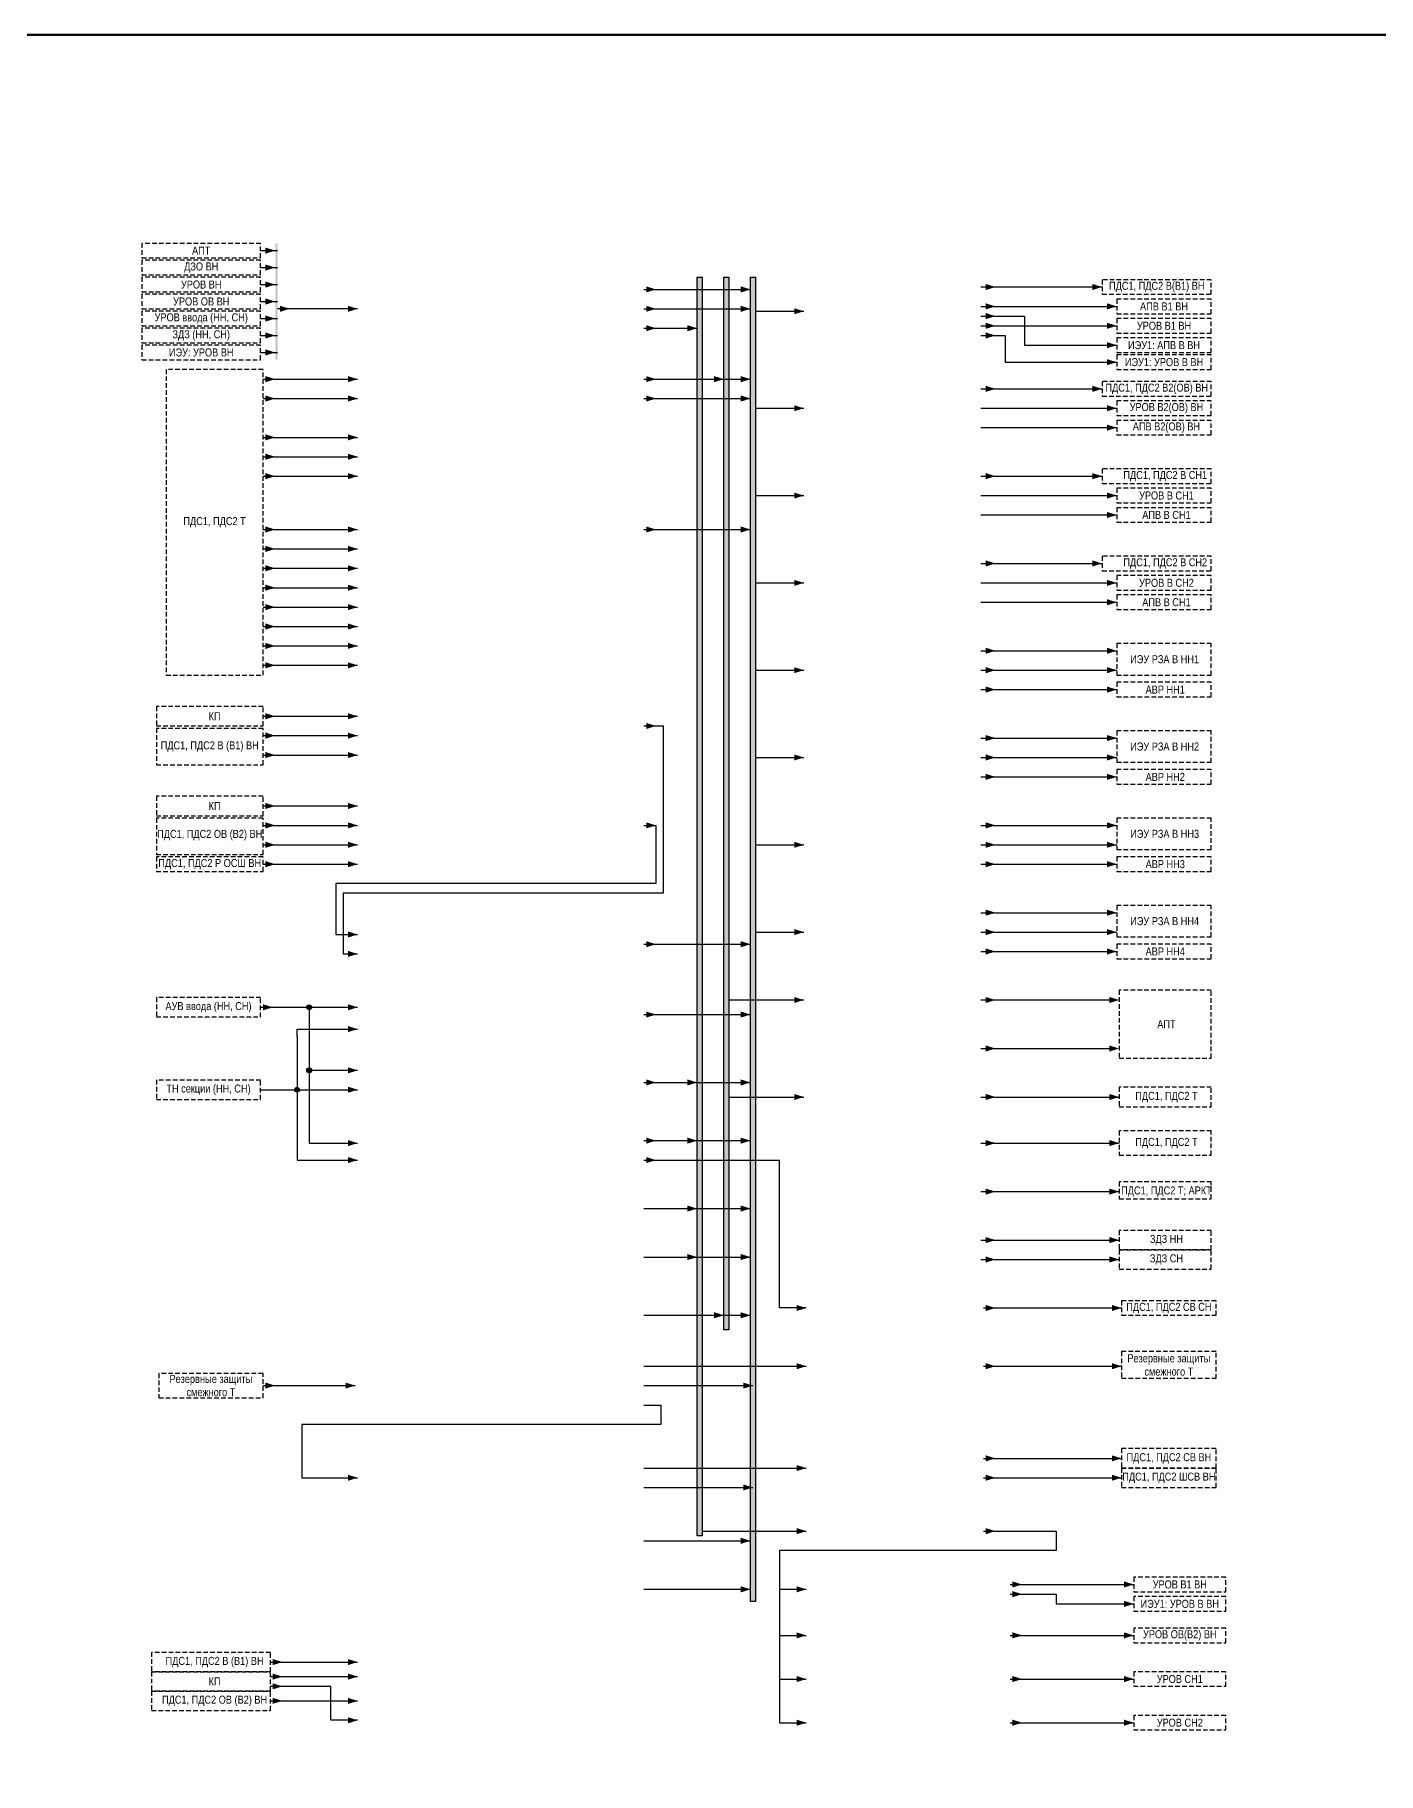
# Model space of a CAD drawing. Header units: millimetres. Extents: x 25558 to 49929, y 1902 to 19390.
# Drawn here: x 43979 to 44533, y 17266 to 17983 of the extents above; entities that cross this region are included whole.
import ezdxf

# ---------------------------------------------------------------- set-up
doc = ezdxf.new("R2010")
doc.units = ezdxf.units.MM
doc.linetypes.add('штриховая2', pattern=[9.525, 6.35, -3.175])
for name, color, linetype, lineweight in [('Основная', 7, 'Continuous', 30), ('Отключение_включение', 1, 'Continuous', 30), ('Тонкая', 7, 'Continuous', 5), ('Цепи внешние', 84, 'Continuous', 30), ('Цепи внутренние', 5, 'Continuous', 30)]:
    doc.layers.add(name, color=color, linetype=linetype, lineweight=lineweight)
doc.styles.add('Narrow', font='ARIALN.TTF')

msp = doc.modelspace()

# ---------------------------------------------------------------- hatches: boundary and pattern name
h = msp.add_hatch(color=1)
h.dxf.hatch_style = 1
h.paths.add_polyline_path([(44078, 17849), (44079, 17849), (44079, 17897), (44078, 17897)])
at = {"layer": 'Отключение_включение'}
h = msp.add_hatch(color=256, dxfattribs=at)
h.dxf.hatch_style = 1
h.paths.add_polyline_path([(44276, 17883), (44274, 17883), (44274, 17337), (44276, 17337)])
at = {"layer": 'Цепи внешние', "ltscale": 0.3}
h = msp.add_hatch(color=256, dxfattribs=at)
h.dxf.hatch_style = 1
h.paths.add_polyline_path([(44093, 17582, 1), (44091, 17582, 1)])
h = msp.add_hatch(color=256, dxfattribs=at)
h.dxf.hatch_style = 1
h.paths.add_polyline_path([(44093, 17556, 1), (44091, 17556, 1)])
h = msp.add_hatch(color=256, dxfattribs=at)
h.dxf.hatch_style = 1
h.paths.add_polyline_path([(44088, 17548, 1), (44086, 17548, 1)])
at = {"layer": 'Цепи внутренние', "ltscale": 0.3}
h = msp.add_hatch(color=256, dxfattribs=at)
h.dxf.hatch_style = 1
h.paths.add_polyline_path([(44254, 17883), (44252, 17883), (44252, 17364), (44254, 17364)])
h = msp.add_hatch(color=256, dxfattribs=at)
h.dxf.hatch_style = 1
h.paths.add_polyline_path([(44265, 17883), (44263, 17883), (44263, 17449), (44265, 17449)])

# ---------------------------------------------------------------- linework, layer by layer
at = {"layer": 'Отключение_включение'}
for p, q in [((44072, 17894), (44079, 17894)), ((44072, 17887), (44079, 17887)), ((44072, 17880), (44079, 17880)), ((44230, 17878), (44274, 17878)), ((44369, 17879), (44414, 17879)), ((44414, 17879), (44419, 17879)), ((44072, 17873), (44079, 17873)), ((44072, 17866), (44079, 17866)), ((44230, 17870), (44274, 17870)), ((44276, 17869), (44296, 17869)), ((44072, 17859), (44079, 17859)), ((44072, 17852), (44079, 17852)), ((44230, 17841), (44274, 17841)), ((44369, 17837), (44414, 17837)), ((44414, 17837), (44419, 17837)), ((44230, 17833), (44274, 17833)), ((44276, 17829), (44296, 17829)), ((44369, 17801), (44414, 17801)), ((44414, 17801), (44419, 17801)), ((44276, 17793), (44296, 17793)), ((44230, 17779), (44274, 17779)), ((44369, 17765), (44414, 17765)), ((44414, 17765), (44419, 17765)), ((44276, 17757), (44296, 17757)), ((44369, 17729), (44414, 17729)), ((44414, 17729), (44425, 17729)), ((44276, 17721), (44296, 17721)), ((44369, 17721), (44414, 17721)), ((44414, 17721), (44425, 17721)), ((44369, 17693), (44414, 17693)), ((44414, 17693), (44425, 17693)), ((44276, 17685), (44296, 17685)), ((44369, 17685), (44414, 17685)), ((44414, 17685), (44425, 17685)), ((44369, 17657), (44414, 17657)), ((44414, 17657), (44425, 17657)), ((44276, 17649), (44296, 17649)), ((44369, 17649), (44414, 17649)), ((44414, 17649), (44425, 17649)), ((44369, 17621), (44414, 17621)), ((44414, 17621), (44425, 17621)), ((44276, 17613), (44296, 17613)), ((44369, 17613), (44414, 17613)), ((44414, 17613), (44425, 17613)), ((44230, 17608), (44274, 17608)), ((44230, 17579), (44274, 17579)), ((44230, 17551), (44274, 17551)), ((44230, 17527), (44274, 17527)), ((44230, 17519), (44286, 17519)), ((44286, 17458), (44286, 17519)), ((44230, 17499), (44274, 17499)), ((44230, 17479), (44274, 17479)), ((44230, 17455), (44274, 17455)), ((44297, 17458), (44286, 17458)), ((44370, 17458), (44416, 17458)), ((44415, 17458), (44427, 17458)), ((44230, 17434), (44297, 17434)), ((44370, 17434), (44427, 17434)), ((44230, 17426), (44275, 17426)), ((44230, 17392), (44297, 17392)), ((44370, 17396), (44416, 17396)), ((44416, 17396), (44427, 17396)), ((44230, 17384), (44275, 17384)), ((44370, 17388), (44423, 17388)), ((44423, 17388), (44427, 17388)), ((44230, 17362), (44274, 17362)), ((44230, 17342), (44274, 17342))]:
    msp.add_line(p, q, dxfattribs=at)
for points in [[(44078, 17894, 0, 2.5, 0), (44074, 17894, 0, 0, 0)], [(44078, 17887, 0, 2.5, 0), (44074, 17887, 0, 0, 0)], [(44078, 17880, 0, 2.5, 0), (44074, 17880, 0, 0, 0)], [(44235, 17878, 0, 2.5, 0), (44231, 17878, 0, 0, 0)], [(44274, 17878, 0, 2.5, 0), (44270, 17878, 0, 0, 0)], [(44375, 17879, 0, 2.5, 0), (44371, 17879, 0, 0, 0)], [(44419, 17879, 0, 2.5, 0), (44415, 17879, 0, 0, 0)], [(44078, 17873, 0, 2.5, 0), (44074, 17873, 0, 0, 0)], [(44084, 17870, 0, 2.5, 0), (44080, 17870, 0, 0, 0)], [(44112, 17870, 0, 2.5, 0), (44108, 17870, 0, 0, 0)], [(44235, 17870, 0, 2.5, 0), (44231, 17870, 0, 0, 0)], [(44274, 17870, 0, 2.5, 0), (44270, 17870, 0, 0, 0)], [(44078, 17866, 0, 2.5, 0), (44074, 17866, 0, 0, 0)], [(44296, 17869, 0, 2.5, 0), (44292, 17869, 0, 0, 0)], [(44078, 17859, 0, 2.5, 0), (44074, 17859, 0, 0, 0)], [(44078, 17852, 0, 2.5, 0), (44074, 17852, 0, 0, 0)], [(44235, 17841, 0, 2.5, 0), (44231, 17841, 0, 0, 0)], [(44263, 17841, 0, 2.5, 0), (44259, 17841, 0, 0, 0)], [(44274, 17841, 0, 2.5, 0), (44270, 17841, 0, 0, 0)], [(44375, 17837, 0, 2.5, 0), (44371, 17837, 0, 0, 0)], [(44419, 17837, 0, 2.5, 0), (44415, 17837, 0, 0, 0)], [(44235, 17833, 0, 2.5, 0), (44231, 17833, 0, 0, 0)], [(44274, 17833, 0, 2.5, 0), (44270, 17833, 0, 0, 0)], [(44296, 17829, 0, 2.5, 0), (44292, 17829, 0, 0, 0)], [(44375, 17801, 0, 2.5, 0), (44371, 17801, 0, 0, 0)], [(44419, 17801, 0, 2.5, 0), (44415, 17801, 0, 0, 0)], [(44296, 17793, 0, 2.5, 0), (44292, 17793, 0, 0, 0)], [(44235, 17779, 0, 2.5, 0), (44231, 17779, 0, 0, 0)], [(44274, 17779, 0, 2.5, 0), (44270, 17779, 0, 0, 0)], [(44375, 17765, 0, 2.5, 0), (44371, 17765, 0, 0, 0)], [(44419, 17765, 0, 2.5, 0), (44415, 17765, 0, 0, 0)], [(44296, 17757, 0, 2.5, 0), (44292, 17757, 0, 0, 0)], [(44375, 17729, 0, 2.5, 0), (44371, 17729, 0, 0, 0)], [(44425, 17729, 0, 2.5, 0), (44421, 17729, 0, 0, 0)], [(44296, 17721, 0, 2.5, 0), (44292, 17721, 0, 0, 0)], [(44375, 17721, 0, 2.5, 0), (44371, 17721, 0, 0, 0)], [(44425, 17721, 0, 2.5, 0), (44421, 17721, 0, 0, 0)], [(44375, 17693, 0, 2.5, 0), (44371, 17693, 0, 0, 0)], [(44425, 17693, 0, 2.5, 0), (44421, 17693, 0, 0, 0)], [(44296, 17685, 0, 2.5, 0), (44292, 17685, 0, 0, 0)], [(44375, 17685, 0, 2.5, 0), (44371, 17685, 0, 0, 0)], [(44425, 17685, 0, 2.5, 0), (44421, 17685, 0, 0, 0)], [(44375, 17657, 0, 2.5, 0), (44371, 17657, 0, 0, 0)], [(44425, 17657, 0, 2.5, 0), (44421, 17657, 0, 0, 0)], [(44296, 17649, 0, 2.5, 0), (44292, 17649, 0, 0, 0)], [(44375, 17649, 0, 2.5, 0), (44371, 17649, 0, 0, 0)], [(44425, 17649, 0, 2.5, 0), (44421, 17649, 0, 0, 0)], [(44375, 17621, 0, 2.5, 0), (44371, 17621, 0, 0, 0)], [(44425, 17621, 0, 2.5, 0), (44421, 17621, 0, 0, 0)], [(44296, 17613, 0, 2.5, 0), (44292, 17613, 0, 0, 0)], [(44375, 17613, 0, 2.5, 0), (44371, 17613, 0, 0, 0)], [(44425, 17613, 0, 2.5, 0), (44421, 17613, 0, 0, 0)], [(44235, 17608, 0, 2.5, 0), (44231, 17608, 0, 0, 0)], [(44274, 17608, 0, 2.5, 0), (44270, 17608, 0, 0, 0)], [(44235, 17579, 0, 2.5, 0), (44231, 17579, 0, 0, 0)], [(44274, 17579, 0, 2.5, 0), (44270, 17579, 0, 0, 0)], [(44235, 17551, 0, 2.5, 0), (44231, 17551, 0, 0, 0)], [(44252, 17551, 0, 2.5, 0), (44248, 17551, 0, 0, 0)], [(44274, 17551, 0, 2.5, 0), (44270, 17551, 0, 0, 0)], [(44235, 17527, 0, 2.5, 0), (44231, 17527, 0, 0, 0)], [(44252, 17527, 0, 2.5, 0), (44248, 17527, 0, 0, 0)], [(44274, 17527, 0, 2.5, 0), (44270, 17527, 0, 0, 0)], [(44235, 17519, 0, 2.5, 0), (44231, 17519, 0, 0, 0)], [(44252, 17499, 0, 2.5, 0), (44248, 17499, 0, 0, 0)], [(44274, 17499, 0, 2.5, 0), (44270, 17499, 0, 0, 0)], [(44252, 17479, 0, 2.5, 0), (44248, 17479, 0, 0, 0)], [(44274, 17479, 0, 2.5, 0), (44270, 17479, 0, 0, 0)], [(44263, 17455, 0, 2.5, 0), (44259, 17455, 0, 0, 0)], [(44274, 17455, 0, 2.5, 0), (44270, 17455, 0, 0, 0)], [(44297, 17458, 0, 2.5, 0), (44293, 17458, 0, 0, 0)], [(44375, 17458, 0, 2.5, 0), (44371, 17458, 0, 0, 0)], [(44427, 17458, 0, 2.5, 0), (44423, 17458, 0, 0, 0)], [(44297, 17434, 0, 2.5, 0), (44293, 17434, 0, 0, 0)], [(44375, 17434, 0, 2.5, 0), (44371, 17434, 0, 0, 0)], [(44427, 17434, 0, 2.5, 0), (44423, 17434, 0, 0, 0)], [(44275, 17426, 0, 2.5, 0), (44271, 17426, 0, 0, 0)], [(44297, 17392, 0, 2.5, 0), (44293, 17392, 0, 0, 0)], [(44375, 17396, 0, 2.5, 0), (44371, 17396, 0, 0, 0)], [(44427, 17396, 0, 2.5, 0), (44423, 17396, 0, 0, 0)], [(44275, 17384, 0, 2.5, 0), (44271, 17384, 0, 0, 0)], [(44375, 17388, 0, 2.5, 0), (44371, 17388, 0, 0, 0)], [(44427, 17388, 0, 2.5, 0), (44423, 17388, 0, 0, 0)], [(44274, 17362, 0, 2.5, 0), (44270, 17362, 0, 0, 0)], [(44274, 17342, 0, 2.5, 0), (44270, 17342, 0, 0, 0)]]:
    msp.add_lwpolyline(points, format="xyseb", dxfattribs=at)
msp.add_lwpolyline([(44274, 17883), (44276, 17883), (44276, 17337), (44274, 17337)], close=True, dxfattribs=at)
msp.add_lwpolyline([(44112, 17870), (44079, 17870)], dxfattribs=at)
at = {"layer": 'Тонкая', "color": 3, "lineweight": 50}
msp.add_lwpolyline([(44542, 17143), (43948, 17143), (43948, 17983), (44542, 17983)], close=True, dxfattribs=at)
at = {"layer": 'Цепи внешние', "ltscale": 0.3}
for p, q in [((44369, 17871), (44425, 17871)), ((44369, 17863), (44425, 17863)), ((44073, 17841), (44112, 17841)), ((44073, 17833), (44112, 17833)), ((44369, 17829), (44423, 17829)), ((44423, 17829), (44425, 17829)), ((44369, 17821), (44425, 17821)), ((44073, 17817), (44112, 17817)), ((44073, 17809), (44112, 17809)), ((44073, 17801), (44112, 17801)), ((44369, 17793), (44423, 17793)), ((44423, 17793), (44425, 17793)), ((44369, 17785), (44425, 17785)), ((44073, 17779), (44112, 17779)), ((44073, 17771), (44112, 17771)), ((44073, 17763), (44112, 17763)), ((44369, 17757), (44423, 17757)), ((44423, 17757), (44425, 17757)), ((44073, 17755), (44112, 17755)), ((44369, 17749), (44425, 17749)), ((44073, 17747), (44112, 17747)), ((44073, 17739), (44112, 17739)), ((44073, 17731), (44112, 17731)), ((44073, 17723), (44112, 17723)), ((44369, 17713), (44414, 17713)), ((44414, 17713), (44425, 17713)), ((44073, 17702), (44112, 17702)), ((44073, 17694), (44112, 17694)), ((44073, 17686), (44112, 17686)), ((44369, 17677), (44414, 17677)), ((44414, 17677), (44425, 17677)), ((44073, 17665), (44112, 17665)), ((44073, 17657), (44112, 17657)), ((44073, 17649), (44112, 17649)), ((44073, 17641), (44112, 17641)), ((44369, 17641), (44414, 17641)), ((44414, 17641), (44425, 17641)), ((44369, 17605), (44414, 17605)), ((44414, 17605), (44425, 17605)), ((44072, 17582), (44112, 17582)), ((44092, 17582), (44092, 17526)), ((44087, 17570), (44087, 17573)), ((44087, 17573), (44112, 17573)), ((44087, 17570), (44087, 17548)), ((44092, 17556), (44112, 17556)), ((44072, 17548), (44087, 17548)), ((44087, 17548), (44112, 17548)), ((44087, 17548), (44087, 17519)), ((44092, 17526), (44112, 17526)), ((44087, 17519), (44112, 17519)), ((44073, 17426), (44111, 17426)), ((44076, 17312), (44112, 17312)), ((44076, 17306), (44112, 17306)), ((44076, 17302), (44101, 17302)), ((44101, 17288), (44101, 17302)), ((44076, 17296), (44112, 17296)), ((44112, 17288), (44101, 17288))]:
    msp.add_line(p, q, dxfattribs=at)
at = {"layer": 'Цепи внешние'}
for p, q in [((44369, 17585), (44386, 17585)), ((44385, 17585), (44422, 17585)), ((44369, 17565), (44386, 17565)), ((44385, 17565), (44422, 17565)), ((44369, 17545), (44386, 17545)), ((44385, 17545), (44426, 17545)), ((44369, 17506), (44426, 17506)), ((44369, 17486), (44426, 17486)), ((44369, 17478), (44426, 17478)), ((44381, 17344), (44393, 17344)), ((44386, 17344), (44432, 17344)), ((44381, 17323), (44407, 17323)), ((44381, 17323), (44432, 17323)), ((44381, 17305), (44393, 17305)), ((44386, 17305), (44432, 17305)), ((44381, 17287), (44407, 17287)), ((44381, 17287), (44432, 17287))]:
    msp.add_line(p, q, dxfattribs=at)
at = {"layer": 'Цепи внешние', "linetype": 'штриховая2', "ltscale": 0.3}
for points in [[(44072, 17897), (44023, 17897), (44023, 17891), (44072, 17891)], [(44072, 17890), (44023, 17890), (44023, 17884), (44072, 17884)], [(44072, 17883), (44023, 17883), (44023, 17877), (44072, 17877)], [(44464, 17882), (44419, 17882), (44419, 17876), (44464, 17876)], [(44072, 17876), (44023, 17876), (44023, 17870), (44072, 17870)], [(44464, 17874), (44425, 17874), (44425, 17868), (44464, 17868)], [(44072, 17869), (44023, 17869), (44023, 17863), (44072, 17863)], [(44464, 17866), (44425, 17866), (44425, 17860), (44464, 17860)], [(44072, 17862), (44023, 17862), (44023, 17856), (44072, 17856)], [(44073, 17845), (44033, 17845), (44033, 17719), (44073, 17719)], [(44464, 17840), (44419, 17840), (44419, 17834), (44464, 17834)], [(44464, 17832), (44425, 17832), (44425, 17826), (44464, 17826)], [(44464, 17824), (44425, 17824), (44425, 17818), (44464, 17818)], [(44464, 17804), (44419, 17804), (44419, 17798), (44464, 17798)], [(44464, 17796), (44425, 17796), (44425, 17790), (44464, 17790)], [(44464, 17788), (44425, 17788), (44425, 17782), (44464, 17782)], [(44464, 17768), (44419, 17768), (44419, 17762), (44464, 17762)], [(44464, 17760), (44425, 17760), (44425, 17754), (44464, 17754)], [(44464, 17752), (44425, 17752), (44425, 17746), (44464, 17746)], [(44464, 17732), (44425, 17732), (44425, 17719), (44464, 17719)], [(44464, 17716), (44425, 17716), (44425, 17710), (44464, 17710)], [(44073, 17706), (44029, 17706), (44029, 17698), (44073, 17698)], [(44073, 17697), (44029, 17697), (44029, 17682), (44073, 17682)], [(44464, 17696), (44425, 17696), (44425, 17683), (44464, 17683)], [(44464, 17680), (44425, 17680), (44425, 17674), (44464, 17674)], [(44073, 17669), (44029, 17669), (44029, 17661), (44073, 17661)], [(44073, 17660), (44029, 17660), (44029, 17645), (44073, 17645)], [(44464, 17660), (44425, 17660), (44425, 17647), (44464, 17647)], [(44073, 17644), (44029, 17644), (44029, 17638), (44073, 17638)], [(44464, 17644), (44425, 17644), (44425, 17638), (44464, 17638)], [(44464, 17624), (44425, 17624), (44425, 17611), (44464, 17611)], [(44464, 17608), (44425, 17608), (44425, 17602), (44464, 17602)], [(44072, 17586), (44029, 17586), (44029, 17578), (44072, 17578)], [(44464, 17589), (44426, 17589), (44426, 17561), (44464, 17561)], [(44072, 17552), (44029, 17552), (44029, 17544), (44072, 17544)], [(44464, 17549), (44426, 17549), (44426, 17541), (44464, 17541)], [(44464, 17531), (44426, 17531), (44426, 17521), (44464, 17521)], [(44464, 17510), (44426, 17510), (44426, 17503), (44464, 17503)], [(44464, 17490), (44426, 17490), (44426, 17482), (44464, 17482)], [(44464, 17482), (44426, 17482), (44426, 17474), (44464, 17474)], [(44466, 17461), (44427, 17461), (44427, 17455), (44466, 17455)], [(44466, 17440), (44427, 17440), (44427, 17429), (44466, 17429)], [(44073, 17431), (44030, 17431), (44030, 17421), (44073, 17421)], [(44466, 17400), (44427, 17400), (44427, 17392), (44466, 17392)], [(44466, 17392), (44427, 17392), (44427, 17384), (44466, 17384)], [(44470, 17347), (44432, 17347), (44432, 17341), (44470, 17341)], [(44470, 17326), (44432, 17326), (44432, 17320), (44470, 17320)], [(44076, 17316), (44027, 17316), (44027, 17308), (44076, 17308)], [(44076, 17308), (44027, 17308), (44027, 17300), (44076, 17300)], [(44470, 17308), (44432, 17308), (44432, 17302), (44470, 17302)], [(44076, 17300), (44027, 17300), (44027, 17292), (44076, 17292)], [(44470, 17290), (44432, 17290), (44432, 17284), (44470, 17284)]]:
    msp.add_lwpolyline(points, close=True, dxfattribs=at)
at = {"layer": 'Цепи внешние', "ltscale": 0.3}
for points in [[(44375, 17871, 0, 2.5, 0), (44371, 17871, 0, 0, 0)], [(44425, 17871, 0, 2.5, 0), (44421, 17871, 0, 0, 0)], [(44375, 17863, 0, 2.5, 0), (44371, 17863, 0, 0, 0)], [(44425, 17863, 0, 2.5, 0), (44421, 17863, 0, 0, 0)], [(44078, 17841, 0, 2.5, 0), (44074, 17841, 0, 0, 0)], [(44112, 17841, 0, 2.5, 0), (44108, 17841, 0, 0, 0)], [(44078, 17833, 0, 2.5, 0), (44074, 17833, 0, 0, 0)], [(44112, 17833, 0, 2.5, 0), (44108, 17833, 0, 0, 0)], [(44425, 17829, 0, 2.5, 0), (44421, 17829, 0, 0, 0)], [(44425, 17821, 0, 2.5, 0), (44421, 17821, 0, 0, 0)], [(44078, 17817, 0, 2.5, 0), (44074, 17817, 0, 0, 0)], [(44112, 17817, 0, 2.5, 0), (44108, 17817, 0, 0, 0)], [(44078, 17809, 0, 2.5, 0), (44074, 17809, 0, 0, 0)], [(44112, 17809, 0, 2.5, 0), (44108, 17809, 0, 0, 0)], [(44078, 17801, 0, 2.5, 0), (44074, 17801, 0, 0, 0)], [(44112, 17801, 0, 2.5, 0), (44108, 17801, 0, 0, 0)], [(44425, 17793, 0, 2.5, 0), (44421, 17793, 0, 0, 0)], [(44425, 17785, 0, 2.5, 0), (44421, 17785, 0, 0, 0)], [(44078, 17779, 0, 2.5, 0), (44074, 17779, 0, 0, 0)], [(44112, 17779, 0, 2.5, 0), (44108, 17779, 0, 0, 0)], [(44078, 17771, 0, 2.5, 0), (44074, 17771, 0, 0, 0)], [(44112, 17771, 0, 2.5, 0), (44108, 17771, 0, 0, 0)], [(44078, 17763, 0, 2.5, 0), (44074, 17763, 0, 0, 0)], [(44112, 17763, 0, 2.5, 0), (44108, 17763, 0, 0, 0)], [(44078, 17755, 0, 2.5, 0), (44074, 17755, 0, 0, 0)], [(44112, 17755, 0, 2.5, 0), (44108, 17755, 0, 0, 0)], [(44425, 17757, 0, 2.5, 0), (44421, 17757, 0, 0, 0)], [(44425, 17749, 0, 2.5, 0), (44421, 17749, 0, 0, 0)], [(44078, 17747, 0, 2.5, 0), (44074, 17747, 0, 0, 0)], [(44112, 17747, 0, 2.5, 0), (44108, 17747, 0, 0, 0)], [(44078, 17739, 0, 2.5, 0), (44074, 17739, 0, 0, 0)], [(44112, 17739, 0, 2.5, 0), (44108, 17739, 0, 0, 0)], [(44078, 17731, 0, 2.5, 0), (44074, 17731, 0, 0, 0)], [(44112, 17731, 0, 2.5, 0), (44108, 17731, 0, 0, 0)], [(44078, 17723, 0, 2.5, 0), (44074, 17723, 0, 0, 0)], [(44112, 17723, 0, 2.5, 0), (44108, 17723, 0, 0, 0)], [(44375, 17713, 0, 2.5, 0), (44371, 17713, 0, 0, 0)], [(44425, 17713, 0, 2.5, 0), (44421, 17713, 0, 0, 0)], [(44078, 17702, 0, 2.5, 0), (44074, 17702, 0, 0, 0)], [(44112, 17702, 0, 2.5, 0), (44108, 17702, 0, 0, 0)], [(44078, 17694, 0, 2.5, 0), (44074, 17694, 0, 0, 0)], [(44112, 17694, 0, 2.5, 0), (44108, 17694, 0, 0, 0)], [(44078, 17686, 0, 2.5, 0), (44074, 17686, 0, 0, 0)], [(44112, 17686, 0, 2.5, 0), (44108, 17686, 0, 0, 0)], [(44375, 17677, 0, 2.5, 0), (44371, 17677, 0, 0, 0)], [(44425, 17677, 0, 2.5, 0), (44421, 17677, 0, 0, 0)], [(44078, 17665, 0, 2.5, 0), (44074, 17665, 0, 0, 0)], [(44112, 17665, 0, 2.5, 0), (44108, 17665, 0, 0, 0)], [(44078, 17657, 0, 2.5, 0), (44074, 17657, 0, 0, 0)], [(44112, 17657, 0, 2.5, 0), (44108, 17657, 0, 0, 0)], [(44078, 17649, 0, 2.5, 0), (44074, 17649, 0, 0, 0)], [(44112, 17649, 0, 2.5, 0), (44108, 17649, 0, 0, 0)], [(44078, 17641, 0, 2.5, 0), (44074, 17641, 0, 0, 0)], [(44112, 17641, 0, 2.5, 0), (44108, 17641, 0, 0, 0)], [(44375, 17641, 0, 2.5, 0), (44371, 17641, 0, 0, 0)], [(44425, 17641, 0, 2.5, 0), (44421, 17641, 0, 0, 0)], [(44375, 17605, 0, 2.5, 0), (44371, 17605, 0, 0, 0)], [(44425, 17605, 0, 2.5, 0), (44421, 17605, 0, 0, 0)], [(44077, 17582, 0, 2.5, 0), (44073, 17582, 0, 0, 0)], [(44112, 17582, 0, 2.5, 0), (44108, 17582, 0, 0, 0)], [(44112, 17573, 0, 2.5, 0), (44108, 17573, 0, 0, 0)], [(44112, 17556, 0, 2.5, 0), (44108, 17556, 0, 0, 0)], [(44112, 17548, 0, 2.5, 0), (44108, 17548, 0, 0, 0)], [(44112, 17526, 0, 2.5, 0), (44108, 17526, 0, 0, 0)], [(44112, 17519, 0, 2.5, 0), (44108, 17519, 0, 0, 0)], [(44078, 17426, 0, 2.5, 0), (44074, 17426, 0, 0, 0)], [(44111, 17426, 0, 2.5, 0), (44107, 17426, 0, 0, 0)], [(44386, 17344, 0, 2.5, 0), (44382, 17344, 0, 0, 0)], [(44432, 17344, 0, 2.5, 0), (44428, 17344, 0, 0, 0)], [(44386, 17323, 0, 2.5, 0), (44382, 17323, 0, 0, 0)], [(44432, 17323, 0, 2.5, 0), (44428, 17323, 0, 0, 0)], [(44081, 17312, 0, 2.5, 0), (44077, 17312, 0, 0, 0)], [(44112, 17312, 0, 2.5, 0), (44108, 17312, 0, 0, 0)], [(44081, 17306, 0, 2.5, 0), (44077, 17306, 0, 0, 0)], [(44112, 17306, 0, 2.5, 0), (44108, 17306, 0, 0, 0)], [(44386, 17305, 0, 2.5, 0), (44382, 17305, 0, 0, 0)], [(44432, 17305, 0, 2.5, 0), (44428, 17305, 0, 0, 0)], [(44081, 17302, 0, 2.5, 0), (44077, 17302, 0, 0, 0)], [(44081, 17296, 0, 2.5, 0), (44077, 17296, 0, 0, 0)], [(44112, 17296, 0, 2.5, 0), (44108, 17296, 0, 0, 0)], [(44112, 17288, 0, 2.5, 0), (44108, 17288, 0, 0, 0)], [(44386, 17287, 0, 2.5, 0), (44382, 17287, 0, 0, 0)], [(44432, 17287, 0, 2.5, 0), (44428, 17287, 0, 0, 0)]]:
    msp.add_lwpolyline(points, format="xyseb", dxfattribs=at)
at = {"layer": 'Цепи внешние'}
for points in [[(44375, 17585, 0, 2.5, 0), (44371, 17585, 0, 0, 0)], [(44426, 17585, 0, 2.5, 0), (44422, 17585, 0, 0, 0)], [(44375, 17565, 0, 2.5, 0), (44371, 17565, 0, 0, 0)], [(44426, 17565, 0, 2.5, 0), (44422, 17565, 0, 0, 0)], [(44375, 17545, 0, 2.5, 0), (44371, 17545, 0, 0, 0)], [(44426, 17545, 0, 2.5, 0), (44422, 17545, 0, 0, 0)], [(44375, 17526, 0, 2.5, 0), (44371, 17526, 0, 0, 0)], [(44426, 17526, 0, 2.5, 0), (44422, 17526, 0, 0, 0)], [(44375, 17506, 0, 2.5, 0), (44371, 17506, 0, 0, 0)], [(44426, 17506, 0, 2.5, 0), (44422, 17506, 0, 0, 0)], [(44375, 17486, 0, 2.5, 0), (44371, 17486, 0, 0, 0)], [(44426, 17486, 0, 2.5, 0), (44422, 17486, 0, 0, 0)], [(44375, 17478, 0, 2.5, 0), (44371, 17478, 0, 0, 0)], [(44426, 17478, 0, 2.5, 0), (44422, 17478, 0, 0, 0)]]:
    msp.add_lwpolyline(points, format="xyseb", dxfattribs=at)
msp.add_lwpolyline([(44369, 17526), (44426, 17526)], dxfattribs=at)
at = {"layer": 'Цепи внешние', "ltscale": 0.3}
for centre in [(44092, 17582), (44092, 17556), (44087, 17548)]:
    msp.add_circle(centre, 1, dxfattribs=at)
at = {"layer": 'Цепи внутренние', "ltscale": 0.3}
for p, q in [((44369, 17867), (44387, 17867)), ((44387, 17867), (44387, 17855)), ((44230, 17862), (44252, 17862)), ((44369, 17859), (44379, 17859)), ((44379, 17859), (44379, 17848)), ((44387, 17855), (44425, 17855)), ((44379, 17848), (44425, 17848)), ((44230, 17698), (44238, 17698)), ((44238, 17698), (44238, 17629)), ((44230, 17657), (44235, 17657)), ((44235, 17657), (44235, 17633)), ((44235, 17633), (44103, 17633)), ((44103, 17633), (44103, 17612)), ((44238, 17629), (44106, 17629)), ((44106, 17629), (44106, 17604)), ((44103, 17612), (44112, 17612)), ((44106, 17604), (44112, 17604)), ((44265, 17585), (44296, 17585)), ((44265, 17545), (44296, 17545)), ((44230, 17418), (44237, 17418)), ((44237, 17418), (44237, 17410)), ((44237, 17410), (44089, 17410)), ((44089, 17410), (44089, 17388)), ((44089, 17388), (44112, 17388)), ((44254, 17366), (44297, 17366)), ((44370, 17366), (44400, 17366)), ((44400, 17366), (44400, 17358)), ((44400, 17358), (44286, 17358)), ((44286, 17358), (44286, 17287)), ((44286, 17342), (44297, 17342)), ((44381, 17340), (44400, 17340)), ((44400, 17340), (44400, 17336)), ((44400, 17336), (44407, 17336)), ((44400, 17336), (44432, 17336)), ((44286, 17323), (44297, 17323)), ((44286, 17305), (44297, 17305)), ((44286, 17287), (44297, 17287))]:
    msp.add_line(p, q, dxfattribs=at)
for points in [[(44252, 17883), (44254, 17883), (44254, 17364), (44252, 17364)], [(44263, 17883), (44265, 17883), (44265, 17449), (44263, 17449)]]:
    msp.add_lwpolyline(points, close=True, dxfattribs=at)
for points in [[(44375, 17867, 0, 2.5, 0), (44371, 17867, 0, 0, 0)], [(44235, 17862, 0, 2.5, 0), (44231, 17862, 0, 0, 0)], [(44252, 17862, 0, 2.5, 0), (44248, 17862, 0, 0, 0)], [(44375, 17859, 0, 2.5, 0), (44371, 17859, 0, 0, 0)], [(44425, 17855, 0, 2.5, 0), (44421, 17855, 0, 0, 0)], [(44425, 17848, 0, 2.5, 0), (44421, 17848, 0, 0, 0)], [(44235, 17698, 0, 2.5, 0), (44231, 17698, 0, 0, 0)], [(44235, 17657, 0, 2.5, 0), (44231, 17657, 0, 0, 0)], [(44112, 17612, 0, 2.5, 0), (44108, 17612, 0, 0, 0)], [(44112, 17604, 0, 2.5, 0), (44108, 17604, 0, 0, 0)], [(44296, 17585, 0, 2.5, 0), (44292, 17585, 0, 0, 0)], [(44296, 17545, 0, 2.5, 0), (44292, 17545, 0, 0, 0)], [(44112, 17388, 0, 2.5, 0), (44108, 17388, 0, 0, 0)], [(44297, 17366, 0, 2.5, 0), (44293, 17366, 0, 0, 0)], [(44375, 17366, 0, 2.5, 0), (44371, 17366, 0, 0, 0)], [(44297, 17342, 0, 2.5, 0), (44293, 17342, 0, 0, 0)], [(44386, 17340, 0, 2.5, 0), (44382, 17340, 0, 0, 0)], [(44432, 17336, 0, 2.5, 0), (44428, 17336, 0, 0, 0)], [(44297, 17323, 0, 2.5, 0), (44293, 17323, 0, 0, 0)], [(44297, 17305, 0, 2.5, 0), (44293, 17305, 0, 0, 0)], [(44297, 17287, 0, 2.5, 0), (44293, 17287, 0, 0, 0)]]:
    msp.add_lwpolyline(points, format="xyseb", dxfattribs=at)
at = {"layer": 'Цепи внутренние', "linetype": 'штриховая2', "ltscale": 0.3}
for points in [[(44464, 17858), (44425, 17858), (44425, 17852), (44464, 17852)], [(44072, 17855), (44023, 17855), (44023, 17849), (44072, 17849)], [(44464, 17851), (44425, 17851), (44425, 17845), (44464, 17845)], [(44470, 17339), (44432, 17339), (44432, 17333), (44470, 17333)]]:
    msp.add_lwpolyline(points, close=True, dxfattribs=at)

# ---------------------------------------------------------------- texts
at = {"layer": 'Основная', "char_height": 3.3, "attachment_point": 5, "style": 'Narrow'}
for s, insert, width in [('АПТ', (44047.5, 17894), 49), ('ДЗО ВН', (44047.5, 17887), 49), ('УРОВ ВН', (44047.5, 17880), 49), ('ПДС1, ПДС2 В(В1) ВН', (44441.5, 17879), 45), ('УРОВ ОВ ВН', (44047.5, 17873), 49), ('АПВ В1 ВН', (44444.5, 17871), 39), ('УРОВ ввода (НН, СН)', (44047.5, 17866), 49), ('УРОВ В1 ВН', (44444.5, 17863), 39), ('ЗДЗ (НН, СН)', (44047.5, 17859), 49), ('ИЭУ1: АПВ В ВН', (44444.5, 17855), 39), ('ИЭУ: УРОВ ВН', (44047.5, 17852), 49), ('ИЭУ1: УРОВ В ВН', (44444.5, 17848), 39), ('ПДС1, ПДС2 В2(ОВ) ВН', (44441.5, 17837), 45), ('УРОВ В2(ОВ) ВН', (44445.5, 17829), 41), ('АПВ В2(ОВ) ВН', (44445.5, 17821), 41), ('ПДС1, ПДС2 В СН1', (44445, 17801), 39), ('УРОВ В СН1', (44445.5, 17793), 41), ('АПВ В СН1', (44445.5, 17785), 41), ('ПДС1, ПДС2 Т', (44053, 17782), 40), ('ПДС1, ПДС2 В СН2', (44445, 17765), 39), ('УРОВ В СН2', (44445.5, 17757), 41), ('АПВ В СН1', (44445.5, 17749), 41), ('ИЭУ РЗА В НН1', (44444.75, 17725.5), 39.5), ('АВР НН1', (44445, 17713), 39), ('КП', (44053, 17702), 40), ('ПДС1, ПДС2 В (В1) ВН', (44051, 17689.5), 44), ('ИЭУ РЗА В НН2', (44444.75, 17689.5), 39.5), ('АВР НН2', (44445, 17677), 39), ('КП', (44053, 17665), 40), ('ПДС1, ПДС2 ОВ (В2) ВН', (44051, 17653), 44), ('ИЭУ РЗА В НН3', (44444.75, 17653.5), 39.5), ('ПДС1, ПДС2 Р ОСШ ВН', (44051, 17641), 44), ('АВР НН3', (44445, 17641), 39), ('ИЭУ РЗА В НН4', (44444.75, 17617.5), 39.5), ('АВР НН4', (44445, 17605), 39), ('АУВ ввода (НН, СН)', (44050.5, 17582), 43), ('АПТ', (44445.5, 17575), 39), ('ТН секции (НН, СН)', (44050.5, 17548), 43), ('ПДС1, ПДС2 Т', (44445.5, 17545), 39), ('ПДС1, ПДС2 Т', (44445.5, 17526), 39), ('ПДС1, ПДС2 Т; АРКТ', (44445.5, 17506), 39), ('ЗДЗ НН', (44445.5, 17486), 39), ('ЗДЗ СН', (44445.5, 17478), 39), ('ПДС1, ПДС2 СВ СН ', (44446.5, 17458), 39), ('Резервные защиты смежного Т', (44446.5, 17434.5), 39), ('Резервные защиты смежного Т', (44051.5, 17426), 43), ('ПДС1, ПДС2 СВ ВН ', (44446.5, 17396), 39), ('ПДС1, ПДС2 ШСВ ВН ', (44446.5, 17388), 39), ('УРОВ В1 ВН', (44451, 17344), 38), ('ИЭУ1: УРОВ В ВН', (44451, 17336), 38), ('УРОВ ОВ(В2) ВН', (44451, 17323), 38), ('ПДС1, ПДС2 В (В1) ВН', (44053, 17312), 52), ('КП', (44053, 17304), 52), ('УРОВ СН1', (44451, 17305), 38), ('ПДС1, ПДС2 ОВ (В2) ВН', (44053, 17296), 52), ('УРОВ СН2', (44451, 17287), 38)]:
    msp.add_mtext(s, dxfattribs=dict(at, insert=insert, width=width))

doc.saveas('drawing.dxf')
